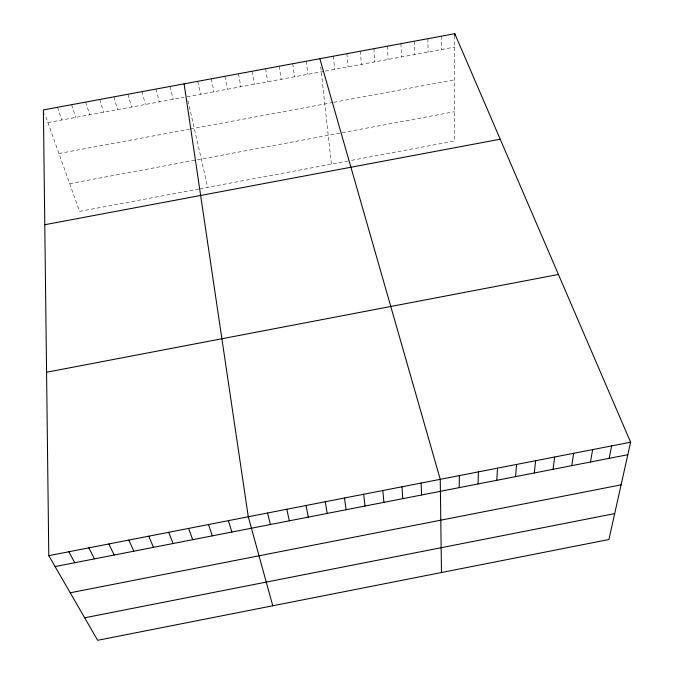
<?xml version="1.0" encoding="UTF-8"?>
<svg xmlns="http://www.w3.org/2000/svg" width="674" height="674" viewBox="0 0 674 674"><rect width="100%" height="100%" fill="white"/><g stroke="black" fill="none" stroke-linecap="round" stroke-linejoin="round"><path stroke-width="0.51" stroke-dasharray="3.37 2.53" d="M454.79 35.756L454.402 141.051L348.854 160.85M69.692 183.657L454.503 111.699M198.864 188.998L79.574 211.383L44.779 113.813M199.841 188.813L347.826 161.044M47.905 122.567L184.078 97.292M187.043 96.744L324.379 71.259M325.407 71.073L454.748 47.07M58.933 153.504L189.428 129.197M190.388 129.02L332.821 102.482M333.815 102.296L454.621 79.793M57.501 107.301L61.856 119.972M71.604 104.689L75.8 117.386M85.699 102.077L89.735 114.799M99.786 99.474L103.661 112.221M113.855 96.862L117.579 109.635M127.925 94.259L131.489 107.056M141.987 91.656L145.39 104.47M156.031 89.052L159.283 101.892M170.075 86.449L173.167 99.322M187.936 100.637L207.71 187.338M197.718 81.327L200.507 94.25M211.324 78.807L213.961 91.748M224.914 76.288L227.408 89.254M238.503 73.769L240.837 86.761M252.084 71.259L254.267 84.267M265.649 68.74L267.688 81.781M279.213 66.229L281.1 79.288M292.769 63.718L294.504 76.802M306.316 61.208L307.9 74.317M320.74 66.785L331.389 164.127M333.386 56.195L334.675 69.355M346.908 53.684L348.045 66.869M360.422 51.182L361.407 64.392M373.927 48.68L374.769 61.907M387.424 46.177L388.114 59.43M400.912 43.684L401.46 56.961M414.4 41.181L414.796 54.484M427.872 38.688L428.116 52.008M441.335 36.194L441.436 49.539"/><path stroke-width="1.01" d="M454.79 35.756L454.798 33.7L43.389 109.921L48.789 555.679L97.654 640.3L608.908 539.52L630.611 442.195L454.798 33.7M459.221 487.639L459.356 475.6M478.018 483.966L478.456 471.876M496.797 480.292L497.53 468.152M515.559 476.628L516.587 464.437M534.305 472.971L535.628 460.721M553.042 469.315L554.66 457.014M571.763 465.658L573.667 453.307M590.458 462.002L592.665 449.6M609.144 458.354L611.647 445.893M55.074 566.573L627.823 454.706M70.214 592.791L621.099 484.85M84.654 617.788L614.688 513.605M48.789 555.679L630.611 442.195M46.565 372.242L558.417 274.47M44.779 224.728L500.209 139.206M68.815 551.779L74.789 562.723M88.825 547.869L94.478 558.872M108.817 543.977L114.159 555.031M128.793 540.076L133.823 551.189M148.752 536.184L153.47 547.355M168.694 532.291L173.092 543.522M188.619 528.408L192.705 539.689M208.527 524.524L212.293 535.864M228.41 520.648L231.873 532.039M319.855 58.697L440.248 479.324L441.47 572.529M272.776 605.783L248.285 516.773L184.103 83.846M267.553 513.015L270.4 524.515M286.804 509.258L289.357 520.817M306.047 505.5L308.288 517.118M325.264 501.751L327.21 513.419M344.473 498.01L346.116 509.729M363.657 494.269L365.005 506.039M382.832 490.529L383.885 502.349M401.99 486.788L402.74 498.667M421.132 483.056L421.579 494.986"/></g></svg>
